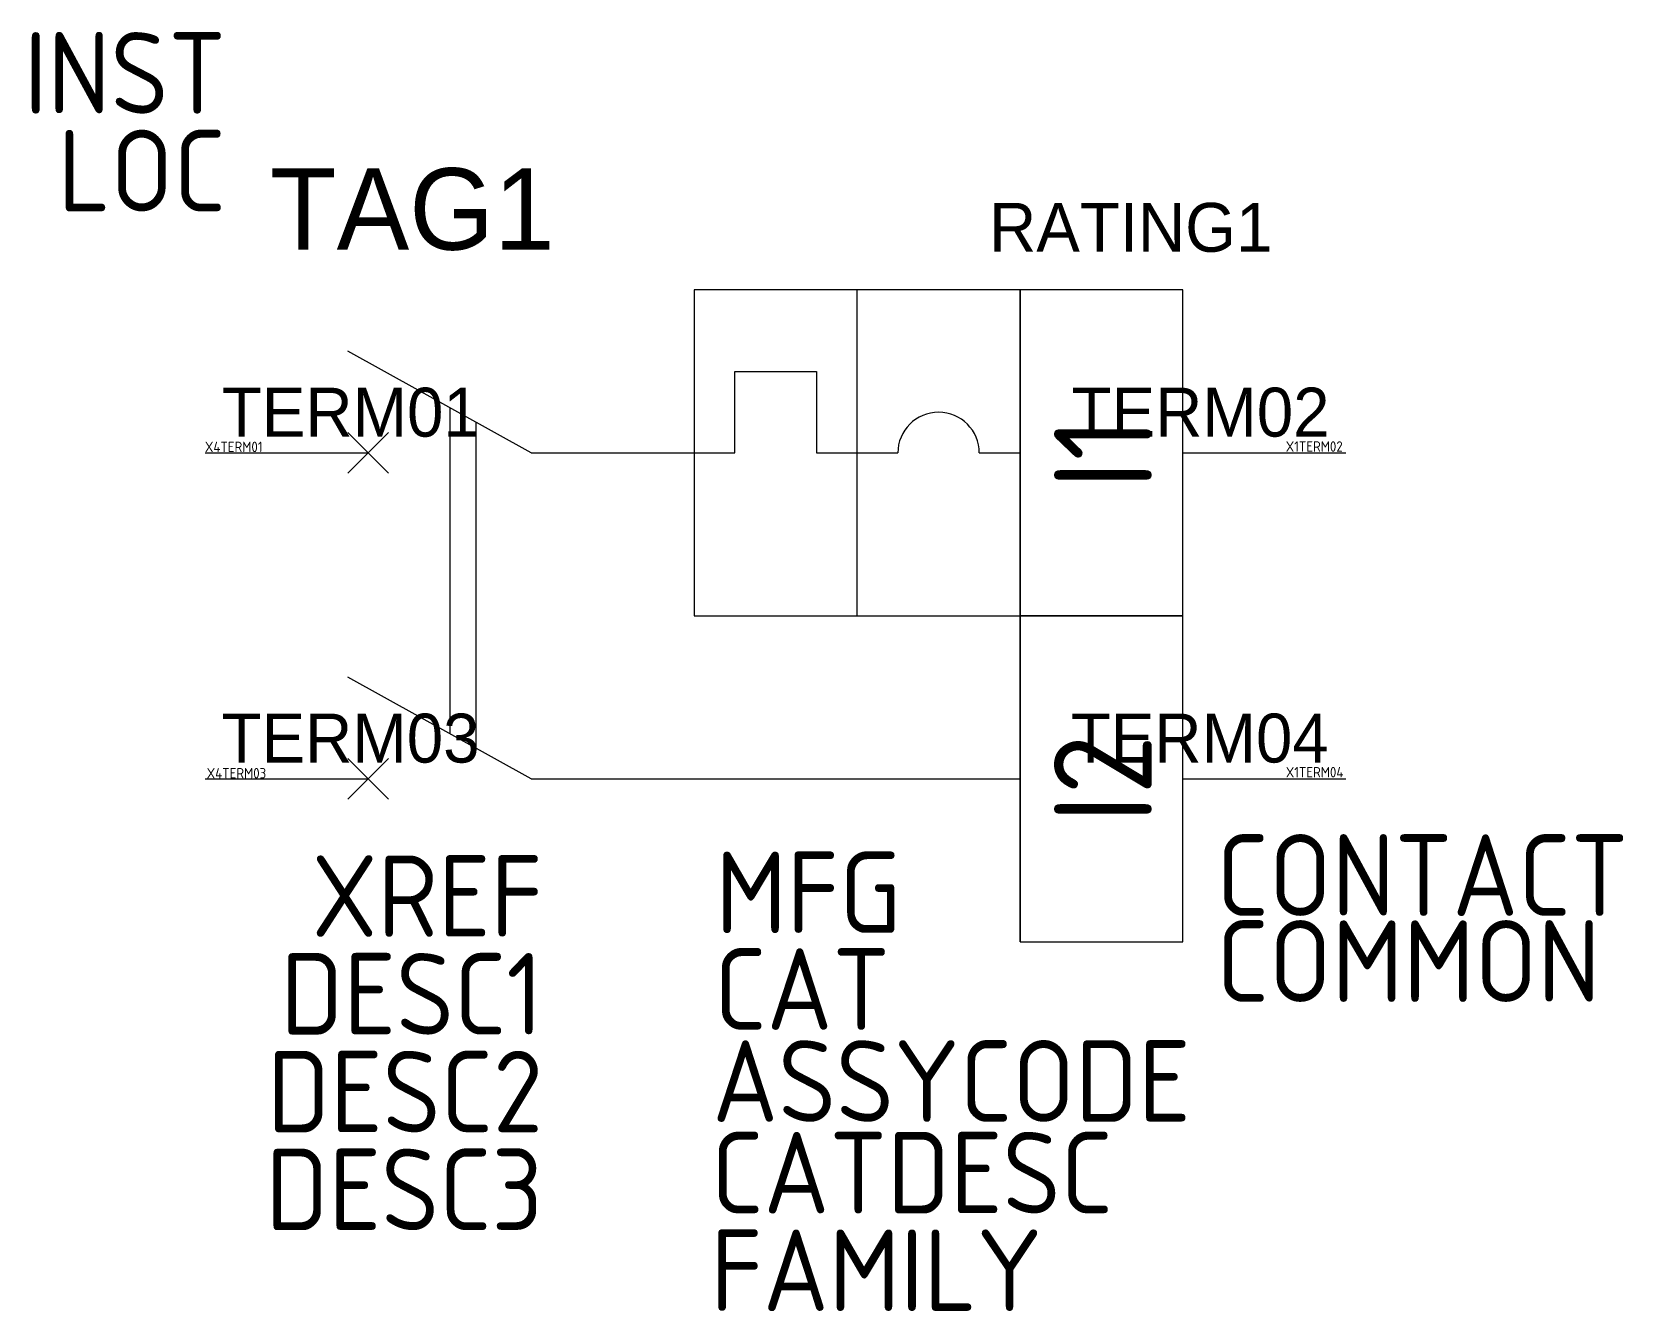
# Model space of a CAD drawing. Header units: millimetres. Extents: x -7.3 to 41.5, y -11.8 to 27.4.
import ezdxf
from ezdxf.enums import TextEntityAlignment as Align

# ---------------------------------------------------------------- set-up
doc = ezdxf.new("R2010")
doc.units = ezdxf.units.MM
doc.styles.add('WD_IEC', font='isocp2.shx', dxfattribs={"width": 0.9, "height": 4})

msp = doc.modelspace()

# ---------------------------------------------------------------- linework, layer by layer
for p, q in [((18, 9.5), (18, 19.5)), ((8, 14.5), (2.375, 17.625)), ((14.25, 17), (16.75, 17)), ((14.25, 14.5), (14.25, 17)), ((16.75, 17), (16.75, 14.5)), ((5.5, 15.889), (5.5, 5.889)), ((6.3, 15.444), (6.3, 5.444)), ((3.625, 15.125), (2.375, 13.875)), ((3.625, 13.875), (2.375, 15.125)), ((3.625, 15.125), (2.375, 13.875)), ((-2, 14.5), (3, 14.5)), ((-2, 14.5), (3, 14.5)), ((8, 14.5), (14.25, 14.5)), ((16.75, 14.5), (19.25, 14.5)), ((21.75, 14.5), (23, 14.5)), ((28, 14.5), (33, 14.5)), ((23, -0.5), (23, 9.5)), ((8, 4.5), (2.375, 7.625)), ((3.625, 3.875), (2.375, 5.125)), ((3.625, 5.125), (2.375, 3.875)), ((-2, 4.5), (3, 4.5)), ((8, 4.5), (23, 4.5)), ((28, 4.5), (33, 4.5))]:
    msp.add_line(p, q)
for points in [[(13, 9.5), (23, 9.5), (23, 19.5), (13, 19.5)], [(23, 9.5), (28, 9.5), (28, 19.5), (23, 19.5)], [(23, -0.5), (28, -0.5), (28, 9.5), (23, 9.5)]]:
    msp.add_lwpolyline(points, close=True)
msp.add_arc((20.5, 14.5), 1.25, 0, 180)

# ---------------------------------------------------------------- texts
at = {"style": 'WD_IEC', "flags": 1}
for tag, height, p in [('INST', 2.5, (-1.365, 24.909)), ('LOC', 2.5, (-1.365, 21.909)), ('X1TERM02', 0.32, (32.901, 14.537)), ('X1TERM04', 0.32, (32.922, 4.546)), ('DESC1', 2.5, (8.363, -3.341)), ('DESC2', 2.5, (8.363, -6.341)), ('DESC3', 2.5, (8.363, -9.341))]:
    msp.add_attdef(tag, text='', height=height, dxfattribs=at).set_placement(p, align=Align.RIGHT)
for tag, p, s, height in [('TAG1', (-0.013, 20.734), 'Q', 2.5), ('TERM01', (-1.492, 15), '1', 1.5), ('TERM03', (-1.5, 5.002), 'N', 1.5)]:
    msp.add_attdef(tag, p, s, height=height)
for tag, text, p in [('RATING1', '', (30.743, 20.67)), ('TERM02', '2', (32.497, 15.002)), ('TERM04', 'N', (32.471, 5.004))]:
    msp.add_attdef(tag, text=text, height=1.5).set_placement(p, align=Align.RIGHT)
at = {"style": 'WD_IEC'}
for tag, p in [('I1', (27.042, 14.5)), ('I2', (27.042, 4.5))]:
    msp.add_attdef(tag, text='Id', height=3, rotation=90, dxfattribs=at).set_placement(p, align=Align.CENTER)
at = {"style": 'WD_IEC', "flags": 1}
for tag, p, s, height in [('X4TERM01', (-2.011, 14.526), '', 0.32), ('X4TERM03', (-1.956, 4.515), '', 0.32), ('CONTACT', (29.024, 0.3), 'NO', 2.5), ('MFG', (13.651, -0.229), '', 2.5), ('COMMON', (29.024, -2.339), '02', 2.5), ('CAT', (13.612, -3.194), '', 2.5), ('ASSYCODE', (13.558, -6.017), '', 2.5), ('CATDESC', (13.519, -8.827), '', 2.5), ('FAMILY', (13.5, -11.821), 'CBD_ACKO', 2.5)]:
    msp.add_attdef(tag, p, s, height=height, dxfattribs=at)
at = {"lineweight": 15, "style": 'WD_IEC', "flags": 1}
msp.add_attdef('XREF', text='', height=2.5, dxfattribs=at).set_placement((8.363, -0.341), align=Align.RIGHT)

doc.saveas('drawing.dxf')
